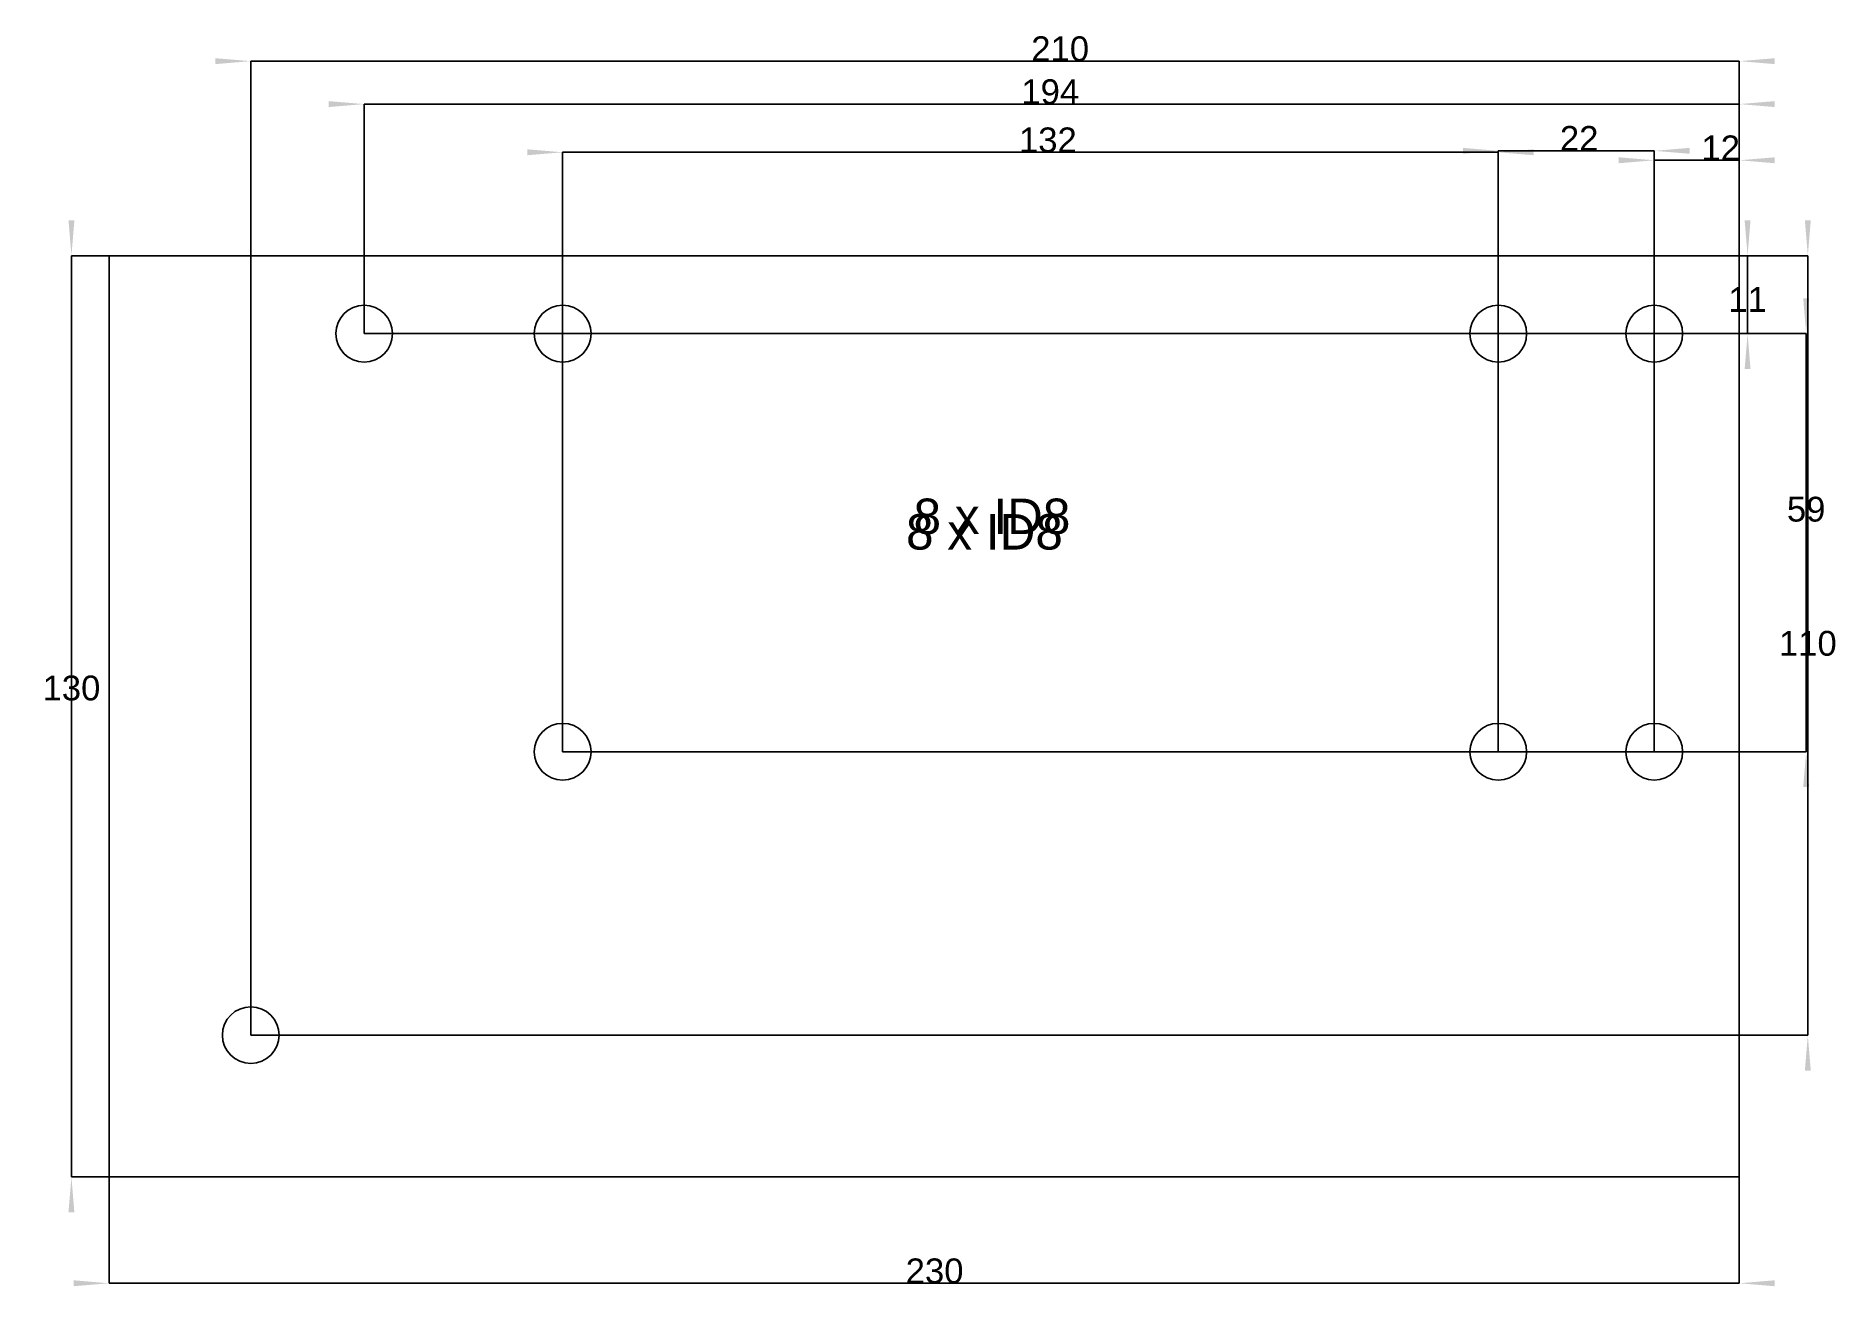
# Model space of a CAD drawing. Header units: millimetres. Extents: x 124 to 378, y 101 to 278.
import ezdxf
from ezdxf.enums import TextEntityAlignment as Align

# ---------------------------------------------------------------- set-up
doc = ezdxf.new("R2010")
doc.units = ezdxf.units.MM
doc.layers.get('0').update_dxf_attribs({"linetype": 'CONTINUOUS'})
for name, color, linetype in [('Annotation001', 7, 'CONTINUOUS'), ('Annotation003', 7, 'CONTINUOUS'), ('Dimension010', 7, 'CONTINUOUS'), ('Dimension011', 7, 'CONTINUOUS'), ('Dimension012', 7, 'CONTINUOUS'), ('Dimension013', 7, 'CONTINUOUS'), ('Dimension014', 7, 'CONTINUOUS'), ('Dimension015', 7, 'CONTINUOUS'), ('Dimension016', 7, 'CONTINUOUS'), ('Dimension017', 7, 'CONTINUOUS'), ('Dimension018', 7, 'CONTINUOUS'), ('Dimension019', 7, 'CONTINUOUS'), ('View003', 7, 'CONTINUOUS')]:
    doc.layers.add(name, color=color, linetype=linetype)
doc.styles.get("Standard").update_dxf_attribs({"font": 'arial.ttf'})
doc.dimstyles.get("Standard").update_dxf_attribs({"dimscale": 0, "dimtxt": 2.5, "dimasz": 2.5, "dimexe": 1.25, "dimexo": 0.625, "dimtad": 1, "dimtxsty": 'STANDARD', "dimcen": 2.5, "dimazin": 3, "dimtfac": 1, "dimtmove": 0, "dimatfit": 3})

# ---------------------------------------------------------------- blocks, each defined once
blk = doc.blocks.new('*Dimension010')
at = {"color": 0}
for points in [[(347.762, 260.658), (347.762, 259.824), (352.762, 260.241)], [(369.762, 260.658), (369.762, 259.824), (364.762, 260.241)]]:
    blk.add_solid(points, dxfattribs=at)
at = {"layer": 'Dimension010'}
for p, q in [((352.762, 235.77), (352.762, 260.241)), ((364.762, 260.241), (352.762, 260.241)), ((364.762, 246.77), (364.762, 260.241))]:
    blk.add_line(p, q, dxfattribs=at)
blk.add_text('12', height=3.5, dxfattribs=at).set_placement((362.141, 260.241), align=Align.CENTER)
blk = doc.blocks.new('*Dimension011')
at = {"color": 0}
for points in [[(325.762, 261.99), (325.762, 261.157), (330.762, 261.573)], [(357.762, 261.99), (357.762, 261.157), (352.762, 261.573)]]:
    blk.add_solid(points, dxfattribs=at)
at = {"layer": 'Dimension011'}
for p, q in [((330.762, 235.77), (330.762, 261.573)), ((352.762, 261.573), (330.762, 261.573)), ((352.762, 235.77), (352.762, 261.573))]:
    blk.add_line(p, q, dxfattribs=at)
blk.add_text('22', height=3.5, dxfattribs=at).set_placement((342.171, 261.573), align=Align.CENTER)
blk = doc.blocks.new('*Dimension012')
at = {"color": 0}
for points in [[(193.762, 261.786), (193.762, 260.952), (198.762, 261.369)], [(335.762, 261.786), (335.762, 260.952), (330.762, 261.369)]]:
    blk.add_solid(points, dxfattribs=at)
at = {"layer": 'Dimension012'}
for p, q in [((198.762, 235.77), (198.762, 261.369)), ((330.762, 261.369), (198.762, 261.369)), ((330.762, 235.77), (330.762, 261.369))]:
    blk.add_line(p, q, dxfattribs=at)
blk.add_text('132', height=3.5, dxfattribs=at).set_placement((267.215, 261.369), align=Align.CENTER)
blk = doc.blocks.new('*Dimension013')
at = {"color": 0}
for points in [[(165.762, 268.586), (165.762, 267.752), (170.762, 268.169)], [(369.762, 268.586), (369.762, 267.752), (364.762, 268.169)]]:
    blk.add_solid(points, dxfattribs=at)
at = {"layer": 'Dimension013'}
for p, q in [((170.762, 235.77), (170.762, 268.169)), ((364.762, 268.169), (170.762, 268.169)), ((364.762, 246.77), (364.762, 268.169))]:
    blk.add_line(p, q, dxfattribs=at)
blk.add_text('194', height=3.5, dxfattribs=at).set_placement((267.555, 268.169), align=Align.CENTER)
blk = doc.blocks.new('*Dimension014')
at = {"color": 0}
for points in [[(149.762, 274.645), (149.762, 273.812), (154.762, 274.229)], [(369.762, 274.645), (369.762, 273.812), (364.762, 274.229)]]:
    blk.add_solid(points, dxfattribs=at)
at = {"layer": 'Dimension014'}
for p, q in [((154.762, 136.77), (154.762, 274.229)), ((364.762, 274.229), (154.762, 274.229)), ((364.762, 246.77), (364.762, 274.229))]:
    blk.add_line(p, q, dxfattribs=at)
blk.add_text('210', height=3.5, dxfattribs=at).set_placement((268.949, 274.229), align=Align.CENTER)
blk = doc.blocks.new('*Dimension015')
at = {"color": 0}
for points in [[(366.346, 251.77), (365.513, 251.77), (365.93, 246.77)], [(366.346, 230.77), (365.513, 230.77), (365.93, 235.77)]]:
    blk.add_solid(points, dxfattribs=at)
at = {"layer": 'Dimension015'}
for p, q in [((364.762, 246.77), (365.93, 246.77)), ((365.93, 235.77), (365.93, 246.77)), ((352.762, 235.77), (365.93, 235.77))]:
    blk.add_line(p, q, dxfattribs=at)
blk.add_text('11', height=3.5, dxfattribs=at).set_placement((365.93, 238.849), align=Align.CENTER)
blk = doc.blocks.new('*Dimension016')
at = {"color": 0}
for points in [[(374.611, 240.77), (373.778, 240.77), (374.194, 235.77)], [(374.611, 171.77), (373.778, 171.77), (374.194, 176.77)]]:
    blk.add_solid(points, dxfattribs=at)
at = {"layer": 'Dimension016'}
for p, q in [((352.762, 235.77), (374.194, 235.77)), ((374.194, 235.77), (374.194, 176.77)), ((352.762, 176.77), (374.194, 176.77))]:
    blk.add_line(p, q, dxfattribs=at)
blk.add_text('59', height=3.5, dxfattribs=at).set_placement((374.194, 209.252), align=Align.CENTER)
blk = doc.blocks.new('*Dimension017')
at = {"color": 0}
for points in [[(374.846, 251.77), (374.012, 251.77), (374.429, 246.77)], [(374.846, 131.77), (374.012, 131.77), (374.429, 136.77)]]:
    blk.add_solid(points, dxfattribs=at)
at = {"layer": 'Dimension017'}
for p, q in [((364.762, 246.77), (374.429, 246.77)), ((374.429, 136.77), (374.429, 246.77)), ((154.762, 136.77), (374.429, 136.77))]:
    blk.add_line(p, q, dxfattribs=at)
blk.add_text('110', height=3.5, dxfattribs=at).set_placement((374.429, 190.322), align=Align.CENTER)
blk = doc.blocks.new('*Dimension018')
at = {"color": 0}
for points in [[(129.762, 101.336), (129.762, 102.17), (134.762, 101.753)], [(369.762, 101.336), (369.762, 102.17), (364.762, 101.753)]]:
    blk.add_solid(points, dxfattribs=at)
at = {"layer": 'Dimension018'}
for p, q in [((134.762, 116.77), (134.762, 101.753)), ((364.762, 116.77), (364.762, 101.753)), ((134.762, 101.753), (364.762, 101.753))]:
    blk.add_line(p, q, dxfattribs=at)
blk.add_text('230', height=3.5, dxfattribs=at).set_placement((251.234, 101.753), align=Align.CENTER)
blk = doc.blocks.new('*Dimension019')
at = {"color": 0}
for points in [[(129.045, 251.77), (129.878, 251.77), (129.462, 246.77)], [(129.045, 111.77), (129.878, 111.77), (129.462, 116.77)]]:
    blk.add_solid(points, dxfattribs=at)
at = {"layer": 'Dimension019'}
for p, q in [((134.762, 246.77), (129.462, 246.77)), ((129.462, 246.77), (129.462, 116.77)), ((134.762, 116.77), (129.462, 116.77))]:
    blk.add_line(p, q, dxfattribs=at)
blk.add_text('130', height=3.5, dxfattribs=at).set_placement((129.462, 184.016), align=Align.CENTER)

msp = doc.modelspace()

# ---------------------------------------------------------------- linework, layer by layer
at = {"layer": 'View003'}
for p, q in [((364.762, 246.77), (134.762, 246.77)), ((134.762, 246.77), (134.762, 116.77)), ((364.762, 116.77), (364.762, 246.77)), ((170.762, 235.77), (352.762, 235.77)), ((198.762, 235.77), (198.762, 176.77)), ((330.762, 235.77), (330.762, 176.77)), ((352.762, 235.77), (352.762, 176.77)), ((198.762, 176.77), (352.762, 176.77)), ((134.762, 116.77), (364.762, 116.77))]:
    msp.add_line(p, q, dxfattribs=at)
for centre in [(170.762, 235.77), (198.762, 235.77), (330.762, 235.77), (352.762, 235.77), (198.762, 176.77), (330.762, 176.77), (352.762, 176.77), (154.762, 136.77)]:
    msp.add_circle(centre, 4, dxfattribs=at)

# ---------------------------------------------------------------- texts
at = {"layer": 'Annotation001'}
msp.add_text('8 x ID8', height=5, dxfattribs=at).set_placement((258.266, 205.301), align=Align.CENTER)
at = {"layer": 'Annotation003'}
msp.add_text('8 x ID8', height=5, dxfattribs=at).set_placement((259.33, 207.493), align=Align.CENTER)

# ---------------------------------------------------------------- dimensions: what is measured, and where the dimension line sits
at = {"layer": 'Dimension010'}
dim = msp.add_linear_dim(base=(362.141, 260.241), p1=(364.762, 246.77), p2=(352.762, 235.77), text='12', dimstyle='STANDARD', dxfattribs=at)
dim.commit()
dim.dimension.update_dxf_attribs({"geometry": '*Dimension010', "text_midpoint": (358.762, 256.555)})
at = {"layer": 'Dimension011'}
dim = msp.add_linear_dim(base=(342.171, 261.573), p1=(352.762, 235.77), p2=(330.762, 235.77), text='22', dimstyle='STANDARD', dxfattribs=at)
dim.commit()
dim.dimension.update_dxf_attribs({"geometry": '*Dimension011', "text_midpoint": (342.171, 256.573)})
at = {"layer": 'Dimension012'}
dim = msp.add_linear_dim(base=(267.215, 261.369), p1=(330.762, 235.77), p2=(198.762, 235.77), text='132', dimstyle='STANDARD', dxfattribs=at)
dim.commit()
dim.dimension.update_dxf_attribs({"geometry": '*Dimension012', "text_midpoint": (267.215, 256.369)})
at = {"layer": 'Dimension013'}
dim = msp.add_linear_dim(base=(267.555, 268.169), p1=(364.762, 246.77), p2=(170.762, 235.77), text='194', dimstyle='STANDARD', dxfattribs=at)
dim.commit()
dim.dimension.update_dxf_attribs({"geometry": '*Dimension013', "text_midpoint": (267.272, 263.177)})
at = {"layer": 'Dimension014'}
dim = msp.add_linear_dim(base=(268.949, 274.229), p1=(364.762, 246.77), p2=(154.762, 136.77), text='210', dimstyle='STANDARD', dxfattribs=at)
dim.commit()
dim.dimension.update_dxf_attribs({"geometry": '*Dimension014', "text_midpoint": (266.629, 269.8)})
at = {"layer": 'Dimension015'}
dim = msp.add_linear_dim(base=(365.93, 238.849), p1=(352.762, 235.77), p2=(364.762, 246.77), angle=90, text='11', dimstyle='STANDARD', dxfattribs=at)
dim.commit()
dim.dimension.update_dxf_attribs({"geometry": '*Dimension015', "text_midpoint": (369.308, 242.535)})
at = {"layer": 'Dimension016'}
dim = msp.add_linear_dim(base=(374.194, 209.252), p1=(352.762, 235.77), p2=(352.762, 176.77), angle=90, text='59', dimstyle='STANDARD', dxfattribs=at)
dim.commit()
dim.dimension.update_dxf_attribs({"geometry": '*Dimension016', "text_midpoint": (369.194, 209.252)})
at = {"layer": 'Dimension017'}
dim = msp.add_linear_dim(base=(374.429, 190.322), p1=(154.762, 136.77), p2=(364.762, 246.77), angle=90, text='110', dimstyle='STANDARD', dxfattribs=at)
dim.commit()
dim.dimension.update_dxf_attribs({"geometry": '*Dimension017', "text_midpoint": (376.749, 194.752)})
at = {"layer": 'Dimension018'}
dim = msp.add_linear_dim(base=(251.234, 101.753), p1=(134.762, 116.77), p2=(364.762, 116.77), text='230', dimstyle='STANDARD', dxfattribs=at)
dim.commit()
dim.dimension.update_dxf_attribs({"geometry": '*Dimension018', "text_midpoint": (251.234, 106.753)})
at = {"layer": 'Dimension019'}
dim = msp.add_linear_dim(base=(129.462, 184.016), p1=(134.762, 246.77), p2=(134.762, 116.77), angle=90, text='130', dimstyle='STANDARD', dxfattribs=at)
dim.commit()
dim.dimension.update_dxf_attribs({"geometry": '*Dimension019', "text_midpoint": (124.462, 184.016)})

doc.saveas('drawing.dxf')
